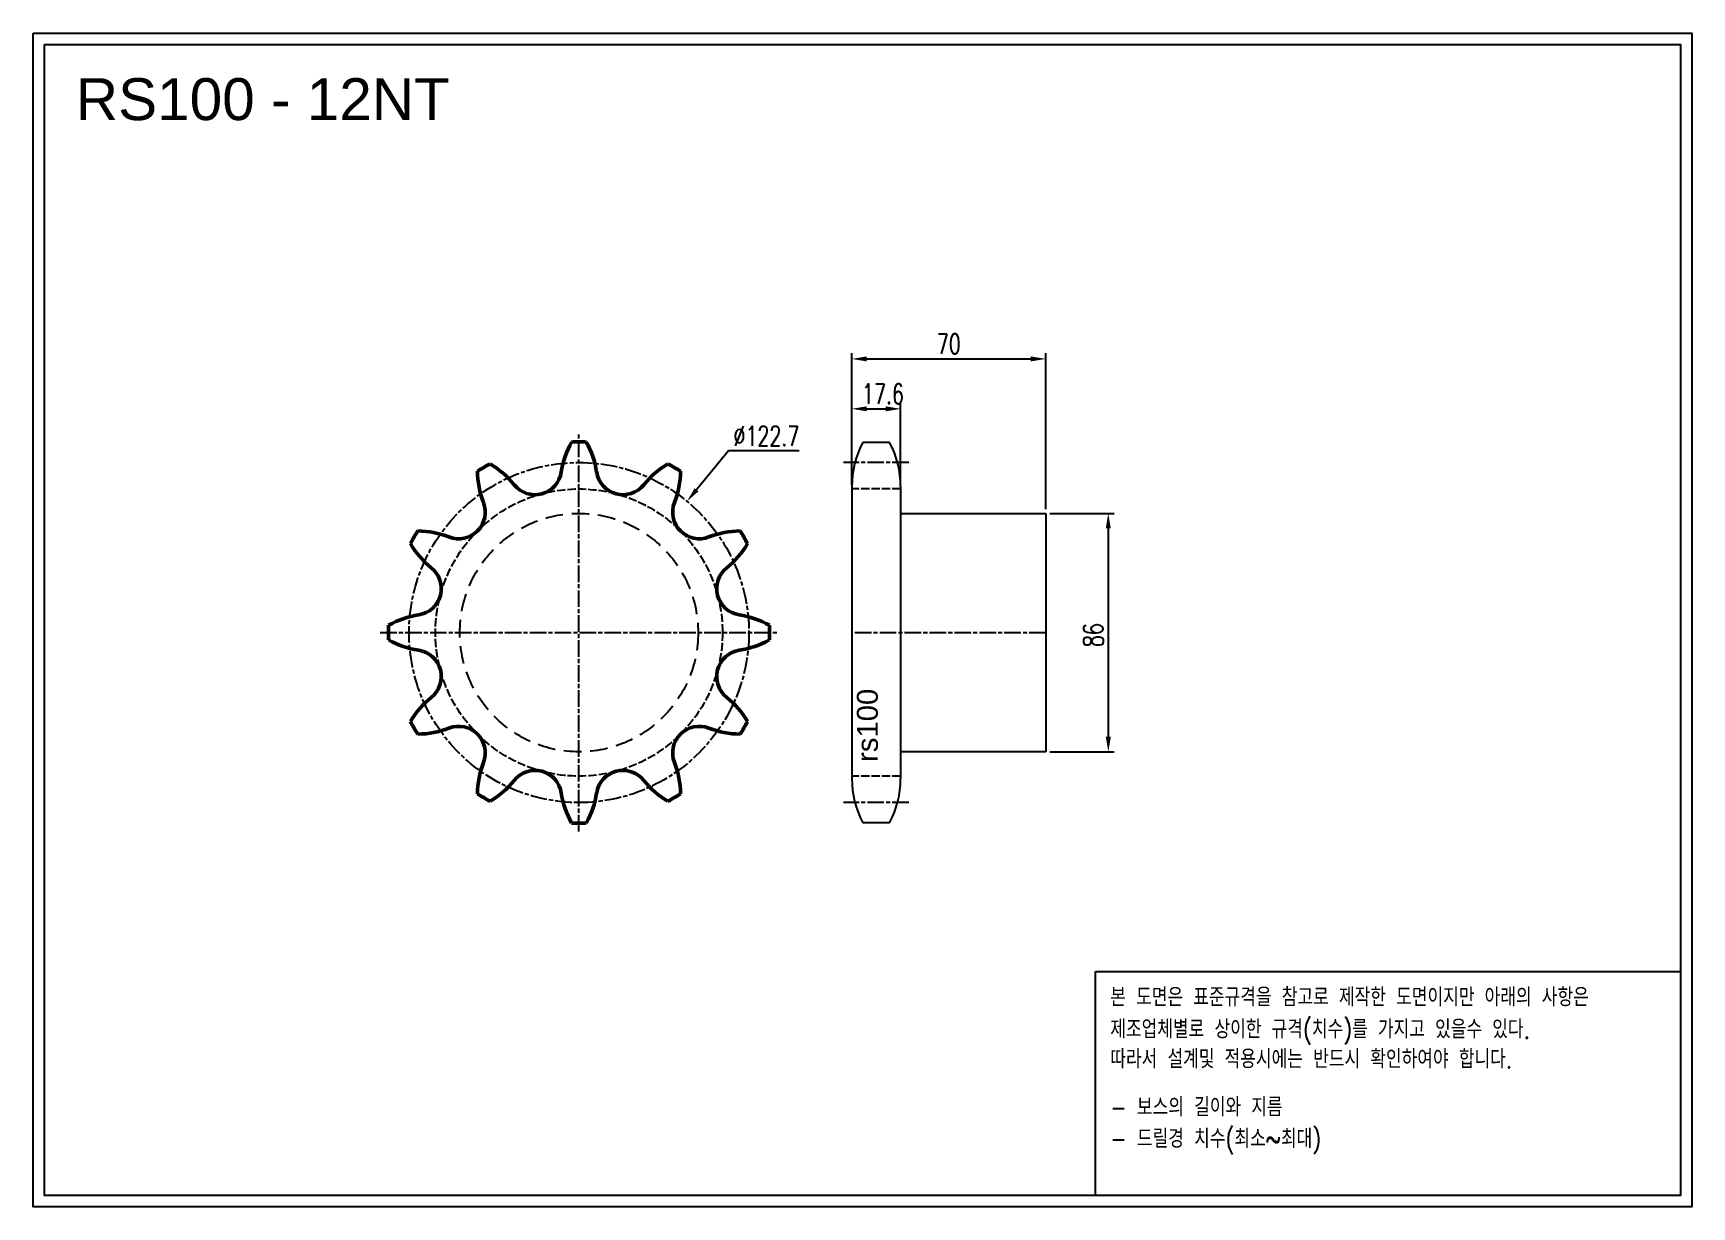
# Model space of a CAD drawing. Header units: millimetres. Extents: x -20845 to -20246, y 15711 to 16134.
import ezdxf

# ---------------------------------------------------------------- set-up
doc = ezdxf.new("R2010")
doc.units = ezdxf.units.MM
for name, pattern in [('AM_ISO02W050', [7.5, 6, -1.5]), ('AM_ISO02W050x2', [3.75, 3, -0.75]), ('AM_ISO08W050', [18, 12, -1.5, 3, -1.5]), ('AM_ISO08W050x2', [9, 6, -0.75, 1.5, -0.75]), ('HIDDEN', [9.525, 6.35, -3.175])]:
    doc.linetypes.add(name, pattern=pattern)
for name, color, linetype, lineweight in [('AM_0N', 7, 'Continuous', 50), ('AM_3N', 6, 'AM_ISO02W050', 25), ('AM_7', 4, 'AM_ISO08W050', 25), ('AM_7N', 4, 'AM_ISO08W050', 25)]:
    doc.layers.add(name, color=color, linetype=linetype, lineweight=lineweight)
doc.layers.add('HL', color=2, linetype='HIDDEN')
doc.layers.add('S-DIM', color=7, linetype='Continuous')
doc.styles.add('HAN', font='ROMANS.shx', dxfattribs={"width": 0.7, "bigfont": 'whgtxt.shx'})
doc.styles.add('HSG', font='SIMPLEX.shx', dxfattribs={"width": 0.7, "bigfont": 'HSG.shx'})
doc.styles.get("Standard").update_dxf_attribs({"font": 'arial.ttf'})
doc.dimstyles.new('APP16', dxfattribs={"dimscale": 3, "dimtxt": 2.4, "dimasz": 1.8, "dimexe": 0.7, "dimexo": 0.5, "dimgap": 0.6, "dimtad": 1, "dimtoh": 1, "dimdec": 1, "dimrnd": 0.01, "dimzin": 9, "dimdsep": 46, "dimtxsty": 'HSG', "dimcen": 0, "dimclrd": 1, "dimclre": 1, "dimclrt": 256, "dimazin": 2, "dimtp": 1, "dimtm": 1, "dimtfac": 0.5, "dimtdec": 1, "dimtofl": 0, "dimtmove": 0, "dimatfit": 3, "dimfxl": 0, "dimtvp": 1, "dimtolj": 2, "dimlwd": -1, "dimlwe": -1, "dimarcsym": 0})

# ---------------------------------------------------------------- blocks, each defined once
blk = doc.blocks.new('*D1')
at = {"layer": 'Defpoints', "color": 0, "transparency": 16777216}
for p in [(-20479.27, 15960.96), (-20479.27, 15874.96), (-20456.69, 15874.96)]:
    blk.add_point(p, dxfattribs=at)
at = {"layer": 'S-DIM', "color": 1, "transparency": 16777216}
for p, q in [((-20477.77, 15960.96), (-20454.59, 15960.96)), ((-20456.69, 15955.56), (-20456.69, 15880.36)), ((-20477.77, 15874.96), (-20454.59, 15874.96))]:
    blk.add_line(p, q, dxfattribs=at)
for points in [[(-20457.59, 15955.56), (-20455.79, 15955.56), (-20456.69, 15960.96)], [(-20457.59, 15880.36), (-20455.79, 15880.36), (-20456.69, 15874.96)]]:
    blk.add_solid(points, dxfattribs=at)
at = {"layer": 'S-DIM', "transparency": 16777216, "insert": (-20462.09, 15917.04), "char_height": 7.2, "attachment_point": 5, "rotation": 90, "style": 'HSG'}
blk.add_mtext('\\A2;86', dxfattribs=at)
blk = doc.blocks.new('*D2')
at = {"layer": 'Defpoints', "color": 0, "transparency": 16777216}
for p in [(-20531.67, 15998.67), (-20549.27, 15969.77), (-20531.67, 15969.77)]:
    blk.add_point(p, dxfattribs=at)
at = {"layer": 'S-DIM', "color": 1, "transparency": 16777216}
for p, q in [((-20549.27, 15971.27), (-20549.27, 16000.77)), ((-20543.87, 15998.67), (-20537.07, 15998.67)), ((-20531.67, 15971.27), (-20531.67, 16000.77))]:
    blk.add_line(p, q, dxfattribs=at)
for points in [[(-20543.87, 15999.57), (-20543.87, 15997.77), (-20549.27, 15998.67)], [(-20537.07, 15999.57), (-20537.07, 15997.77), (-20531.67, 15998.67)]]:
    blk.add_solid(points, dxfattribs=at)
at = {"layer": 'S-DIM', "transparency": 16777216, "insert": (-20538.02, 16004.07), "char_height": 7.2, "attachment_point": 5, "style": 'HSG'}
blk.add_mtext('\\A2;17.6', dxfattribs=at)
blk = doc.blocks.new('*D3')
at = {"layer": 'Defpoints', "color": 0, "transparency": 16777216}
for p in [(-20479.27, 16016.67), (-20549.27, 15969.77), (-20479.27, 15960.96)]:
    blk.add_point(p, dxfattribs=at)
at = {"layer": 'S-DIM', "color": 1, "transparency": 16777216}
for p, q in [((-20549.27, 15971.27), (-20549.27, 16018.77)), ((-20543.87, 16016.67), (-20484.67, 16016.67)), ((-20479.27, 15962.46), (-20479.27, 16018.77))]:
    blk.add_line(p, q, dxfattribs=at)
for points in [[(-20543.87, 16017.57), (-20543.87, 16015.77), (-20549.27, 16016.67)], [(-20484.67, 16017.57), (-20484.67, 16015.77), (-20479.27, 16016.67)]]:
    blk.add_solid(points, dxfattribs=at)
at = {"layer": 'S-DIM', "transparency": 16777216, "insert": (-20514.27, 16022.07), "char_height": 7.2, "attachment_point": 5, "style": 'HSG'}
blk.add_mtext('\\A2;70', dxfattribs=at)
blk = doc.blocks.new('*D4')
at = {"layer": 'Defpoints', "color": 0, "transparency": 16777216}
for p in [(-20608.76, 15965.3), (-20686.78, 15870.63)]:
    blk.add_point(p, dxfattribs=at)
at = {"layer": 'S-DIM', "color": 1, "transparency": 16777216}
for p, q in [((-20593.79, 15983.46), (-20605.32, 15969.46)), ((-20568.23, 15983.46), (-20593.79, 15983.46))]:
    blk.add_line(p, q, dxfattribs=at)
blk.add_solid([(-20606.02, 15970.04), (-20604.63, 15968.89), (-20608.76, 15965.3)], dxfattribs=at)
at = {"layer": 'S-DIM', "transparency": 16777216, "insert": (-20580.11, 15988.86), "char_height": 7.2, "attachment_point": 5, "style": 'HSG'}
blk.add_mtext('\\A2;∅122.7', dxfattribs=at)
blk = doc.blocks.new('notice1')
at = {"color": 4}
blk.add_lwpolyline([(-22142.12, 1735.9), (-22053.8, 1735.9), (-22053.8, 1702.07), (-22142.12, 1702.07)], close=True, dxfattribs=at)
at = {"color": 4, "style": 'HAN', "width": 0.8}
for s, p in [('본 도면은 표준규격을 참고로 제작한 도면이지만 아래의 사항은', (-22139.9, 1730.62)), ('제조업체별로 상이한 규격(치수)를 가지고 있을수 있다.', (-22139.9, 1725.78)), ('따라서 설계및 적용시에는 반드시 확인하여야 합니다.', (-22139.9, 1721.28)), ('- 보스의 길이와 지름', (-22139.9, 1714.03)), ('- 드릴경 치수(최소~최대)', (-22139.9, 1709.27))]:
    blk.add_text(s, height=2.7949, dxfattribs=at).set_placement(p)

msp = doc.modelspace()

# ---------------------------------------------------------------- linework, layer by layer
for p, q in [((-20535.65, 15986.54), (-20545.3, 15986.54)), ((-20549.27, 15970.64), (-20549.27, 15865.28)), ((-20531.67, 15970.64), (-20531.67, 15865.28)), ((-20531.67, 15960.96), (-20479.27, 15960.96)), ((-20479.27, 15960.96), (-20479.27, 15874.96)), ((-20479.27, 15874.96), (-20531.67, 15874.96)), ((-20535.65, 15849.38), (-20545.3, 15849.38))]:
    msp.add_line(p, q)
for points in [[(-20844.8, 16134.17), (-20246.04, 16134.17), (-20246.04, 15710.81), (-20844.8, 15710.81)], [(-20840.76, 16130.14), (-20250.08, 16130.14), (-20250.08, 15714.84), (-20840.76, 15714.84)]]:
    msp.add_lwpolyline(points, close=True)
for centre, start, end in [((-20515.47, 15970.64), 151.93881, 180), ((-20565.47, 15970.64), 0, 28.06119), ((-20515.47, 15865.28), 180, 208.06119), ((-20565.47, 15865.28), 331.93881, 0)]:
    msp.add_arc(centre, 33.8, start, end)
at = {"layer": 'AM_0N'}
for centre, radius, start, end in [((-20622.53, 15970.97), 32, 150.59294, 171.25), ((-20647.77, 15917.96), 68.77, 87.79978, 92.20022), ((-20673.01, 15970.97), 32, 8.75, 29.40706), ((-20647.77, 15917.96), 68.77, 117.79978, 122.20022), ((-20652.41, 15976.49), 32, 180.59294, 201.25), ((-20696.13, 15951.25), 32, 38.75, 59.40706), ((-20663.67, 15977.3), 9.62, 218.75, 351.25), ((-20631.87, 15977.3), 9.62, 188.75, 321.25), ((-20599.4, 15951.25), 32, 120.59294, 141.25), ((-20647.77, 15917.96), 68.77, 57.79978, 62.20022), ((-20643.12, 15976.49), 32, 338.75, 359.40706), ((-20691.21, 15961.4), 9.62, 248.75, 21.25), ((-20604.33, 15961.4), 9.62, 158.75, 291.25), ((-20647.77, 15917.96), 68.77, 147.79978, 152.20022), ((-20706.29, 15922.61), 32, 68.75, 89.40706), ((-20589.24, 15922.61), 32, 90.59294, 111.25), ((-20647.77, 15917.96), 68.77, 27.79978, 32.20022), ((-20681.05, 15966.32), 32, 210.59294, 231.25), ((-20614.48, 15966.32), 32, 308.75, 329.40706), ((-20707.1, 15933.86), 9.62, 278.75, 51.25), ((-20588.43, 15933.86), 9.62, 128.75, 261.25), ((-20700.77, 15892.72), 32, 98.75, 119.40706), ((-20594.76, 15892.72), 32, 60.59294, 81.25), ((-20647.77, 15917.96), 68.77, 177.79978, 182.20022), ((-20700.77, 15943.2), 32, 240.59294, 261.25), ((-20594.76, 15943.2), 32, 278.75, 299.40706), ((-20647.77, 15917.96), 68.77, 357.79978, 2.20022), ((-20707.1, 15902.06), 9.62, 308.75, 81.25), ((-20588.43, 15902.06), 9.62, 98.75, 231.25), ((-20681.05, 15869.6), 32, 128.75, 149.40706), ((-20614.48, 15869.6), 32, 30.59294, 51.25), ((-20647.77, 15917.96), 68.77, 207.79978, 212.20022), ((-20647.77, 15917.96), 68.77, 327.79978, 332.20022), ((-20706.29, 15913.32), 32, 270.59294, 291.25), ((-20691.21, 15874.52), 9.62, 338.75, 111.25), ((-20604.33, 15874.52), 9.62, 68.75, 201.25), ((-20589.24, 15913.32), 32, 248.75, 269.40706), ((-20652.41, 15859.44), 32, 158.75, 179.40706), ((-20663.67, 15858.62), 9.62, 8.75, 141.25), ((-20631.87, 15858.62), 9.62, 38.75, 171.25), ((-20643.12, 15859.44), 32, 0.59294, 21.25), ((-20696.13, 15884.68), 32, 300.59294, 321.25), ((-20599.4, 15884.68), 32, 218.75, 239.40706), ((-20647.77, 15917.96), 68.77, 237.79978, 242.20022), ((-20622.53, 15864.96), 32, 188.75, 209.40706), ((-20673.01, 15864.96), 32, 330.59294, 351.25), ((-20647.77, 15917.96), 68.77, 297.79978, 302.20022), ((-20647.77, 15917.96), 68.77, 267.79978, 272.20022)]:
    msp.add_arc(centre, radius, start, end, dxfattribs=at)
at = {"layer": 'AM_3N', "linetype": 'AM_ISO02W050x2'}
for p, q in [((-20531.67, 15969.77), (-20549.27, 15969.77)), ((-20531.67, 15866.15), (-20549.27, 15866.15))]:
    msp.add_line(p, q, dxfattribs=at)
msp.add_circle((-20647.77, 15917.96), 51.81, dxfattribs=at)
at = {"layer": 'AM_7', "linetype": 'AM_ISO08W050x2'}
for p, q in [((-20528.67, 15979.3), (-20552.27, 15979.3)), ((-20548.22, 15917.96), (-20479.27, 15917.96)), ((-20528.67, 15856.63), (-20552.27, 15856.63))]:
    msp.add_line(p, q, dxfattribs=at)
msp.add_circle((-20647.77, 15917.96), 61.34, dxfattribs=at)
at = {"layer": 'AM_7N', "linetype": 'AM_ISO08W050x2'}
for p, q in [((-20647.77, 15846.19), (-20647.77, 15989.73)), ((-20719.54, 15917.96), (-20576, 15917.96))]:
    msp.add_line(p, q, dxfattribs=at)
at = {"layer": 'HL'}
msp.add_circle((-20647.77, 15917.96), 43, dxfattribs=at)

# ---------------------------------------------------------------- block references
at = {"xscale": 2.3911759872, "yscale": 2.3911759872, "zscale": 2.3911759872}
msp.add_blockref('notice1', (32484.43, 11644.9), dxfattribs=at)

# ---------------------------------------------------------------- texts
msp.add_text('RS100 - 12NT', height=15.12).set_placement((-20829.38, 16102.82))
at = {"insert": (-20547.45, 15871.28), "char_height": 7.56, "width": 32.5046, "attachment_point": 1, "rotation": 90}
msp.add_mtext('rs100', dxfattribs=at)

# ---------------------------------------------------------------- dimensions: what is measured, and where the dimension line sits
at = {"layer": 'S-DIM'}
dim = msp.add_linear_dim(base=(-20479.27, 16016.67), p1=(-20549.27, 15969.77), p2=(-20479.27, 15960.96), dimstyle='APP16', dxfattribs=at)
dim.commit()
dim.dimension.update_dxf_attribs({"geometry": '*D3', "text_midpoint": (-20514.27, 16022.07)})
dim = msp.add_linear_dim(base=(-20531.67, 15998.67), p1=(-20549.27, 15969.77), p2=(-20531.67, 15969.77), dimstyle='APP16', dxfattribs=at)
dim.commit()
dim.dimension.update_dxf_attribs({"geometry": '*D2', "text_midpoint": (-20538.02, 15998.67), "dimtype": 128})
dim = msp.add_diameter_dim_2p(p1=(-20686.78, 15870.63), p2=(-20608.76, 15965.3), dimstyle='APP16', dxfattribs=at)
dim.commit()
dim.dimension.update_dxf_attribs({"geometry": '*D4', "text_midpoint": (-20580.11, 15983.46), "dimtype": 131})
dim = msp.add_linear_dim(base=(-20456.69, 15874.96), p1=(-20479.27, 15960.96), p2=(-20479.27, 15874.96), angle=90, dimstyle='APP16', dxfattribs=at)
dim.commit()
dim.dimension.update_dxf_attribs({"geometry": '*D1', "text_midpoint": (-20456.69, 15917.04), "dimtype": 128})

doc.saveas('drawing.dxf')
